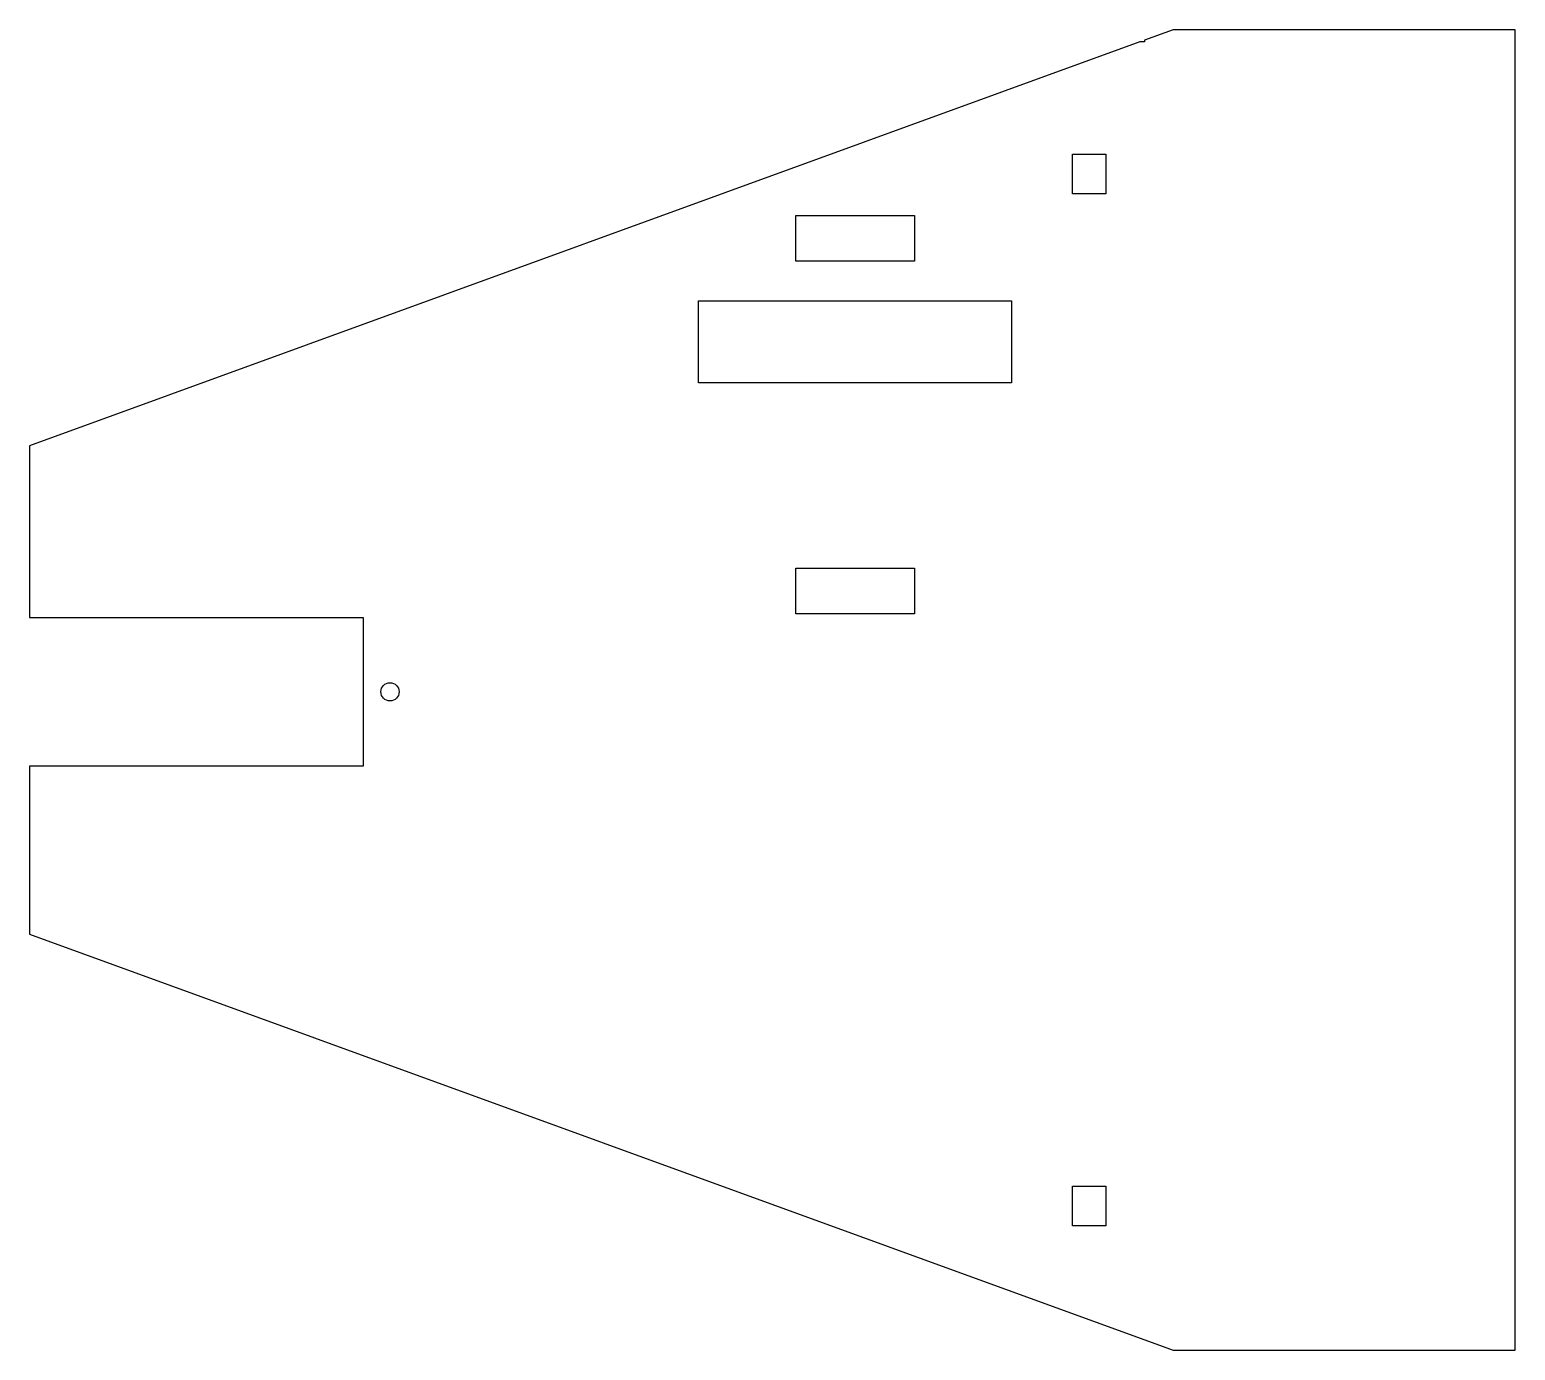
# Model space of a CAD drawing. Header units: millimetres. Extents: x 0 to 122, y -54 to 54.
import ezdxf

# ---------------------------------------------------------------- set-up
doc = ezdxf.new("R2010")
doc.units = ezdxf.units.MM
doc.layers.add('CUTOUTS', color=1, linetype='CONTINUOUS')
doc.layers.add('PERIMETER', color=5, linetype='CONTINUOUS')

msp = doc.modelspace()

# ---------------------------------------------------------------- linework, layer by layer
at = {"layer": 'CUTOUTS'}
for points in [[(88.42, 40.83), (85.67, 40.83), (85.67, 44.08), (88.42, 44.08)], [(72.66, 39.03), (72.66, 35.28), (62.91, 35.28), (62.91, 39.03)], [(54.91, 25.28), (54.91, 32.03), (80.66, 32.03), (80.66, 25.28)], [(62.91, 10.03), (72.66, 10.03), (72.66, 6.28), (62.91, 6.28)], [(85.67, -40.83), (88.42, -40.83), (88.42, -44.08), (85.67, -44.08)]]:
    msp.add_lwpolyline(points, close=True, dxfattribs=at)
msp.add_circle((29.52, -0.15), 0.75, dxfattribs=at)
at = {"layer": 'PERIMETER'}
msp.add_lwpolyline([(93.95, -54.33), (122.09, -54.33), (122.09, 54.33), (93.95, 54.33), (91.59, 53.47), (91.59, 53.33), (91.2, 53.33), (-0.13, 20.09), (-0.13, 5.97), (27.3, 5.97), (27.3, -6.27), (-0.13, -6.27), (-0.13, -20.09)], close=True, dxfattribs=at)

doc.saveas('drawing.dxf')
